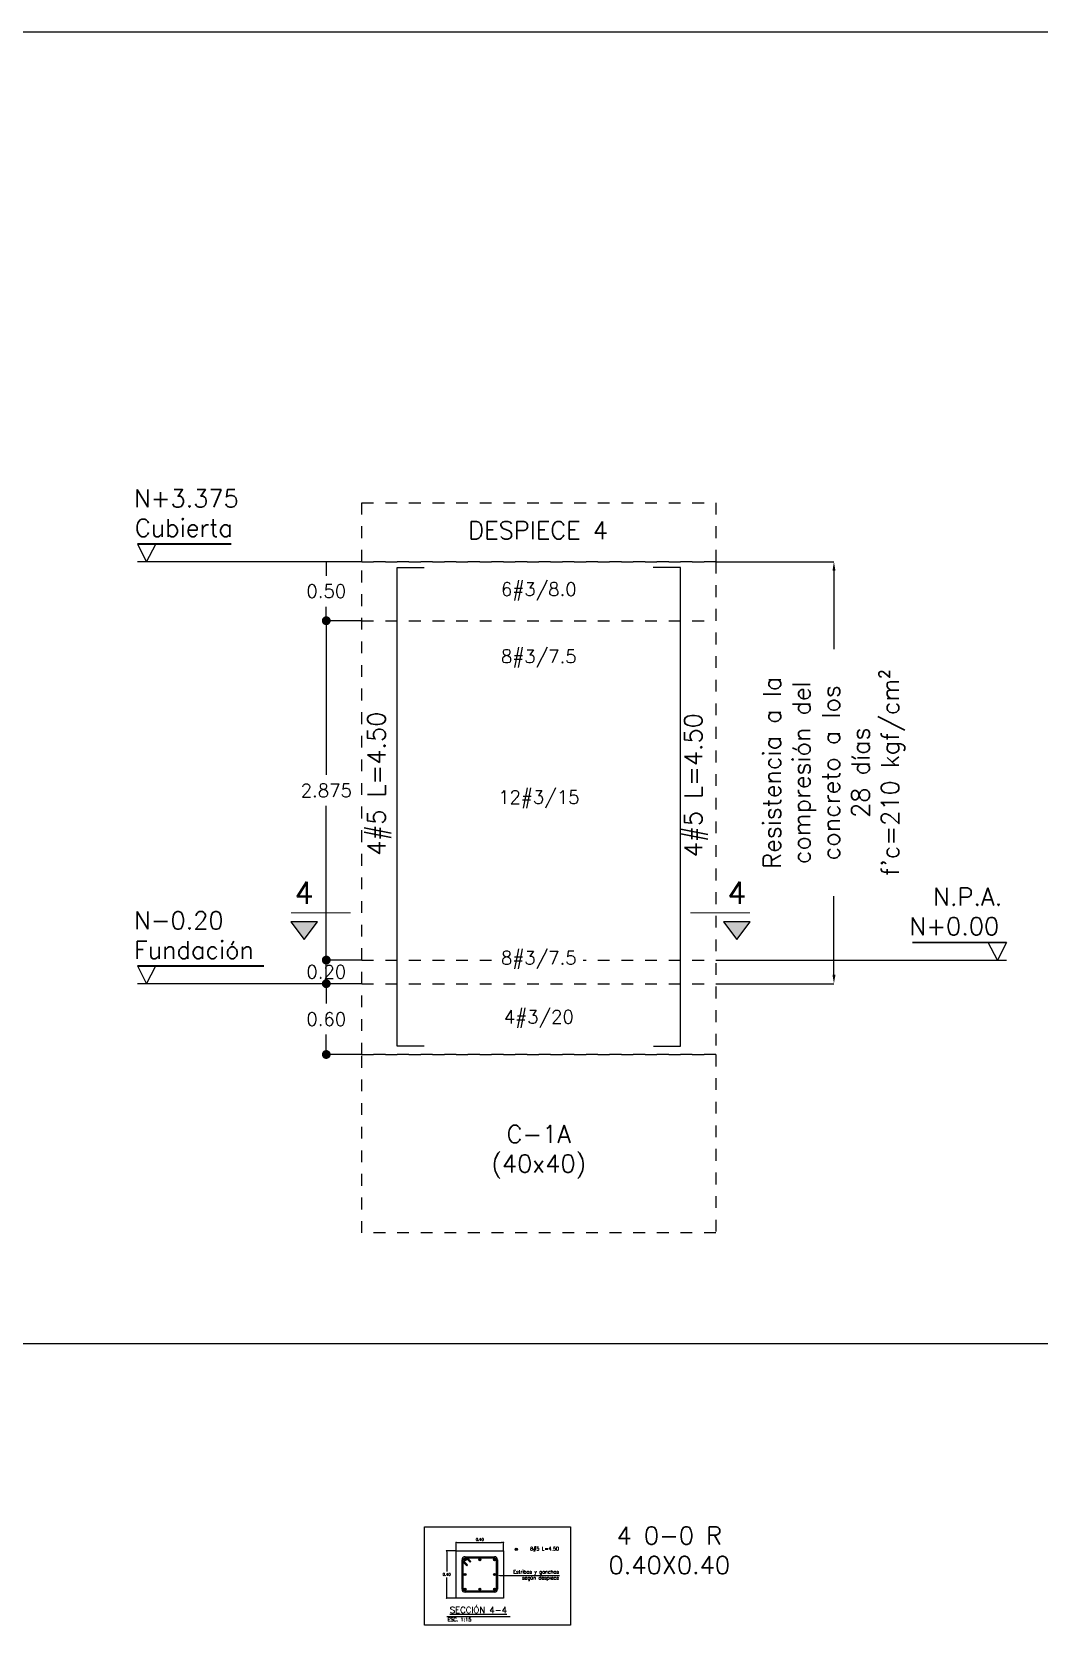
# Model space of a CAD drawing. Header units: millimetres. Extents: x -103 to 209, y -46 to 105.
# Drawn here: x 46.6 to 55.13, y -29.63 to -16.13 of the extents above; entities that cross this region are included whole.
import ezdxf
from ezdxf import colors
from ezdxf.entities.mleader import LeaderData, LeaderLine
from ezdxf.enums import TextEntityAlignment as Align
from ezdxf.math import Vec2, Vec3

# ---------------------------------------------------------------- set-up
doc = ezdxf.new("R2010")
doc.units = ezdxf.units.MM
doc.header["$LTSCALE"] = 0.01
doc.header["$PDMODE"] = 3
doc.linetypes.add('DASHED2', pattern=[0.375, 0.25, -0.125])
for name, color, linetype in [('FC_BORDE COLUMNA', 6, 'DASHED2'), ('FC_BORDES', 4, 'Continuous'), ('FC_COTAS', 1, 'Continuous'), ('FC_COTAS @ 15', 1, 'Continuous'), ('FC_COTAS @ 75', 1, 'Continuous'), ('FC_ESTRIBOS', 3, 'Continuous'), ('FC_PROYECCION', 6, 'DASHED2'), ('FC_R-100', 12, 'Continuous'), ('FC_R-140', 2, 'Continuous'), ('FC_R-200', 5, 'Continuous'), ('FC_R-60 @ 75', 11, 'Continuous'), ('FC_R-80', 11, 'Continuous'), ('FC_R-80 @ 15', 11, 'Continuous'), ('FC_REFUERZO', 5, 'Continuous'), ('FC_REFUERZO 2', 1, 'Continuous')]:
    doc.layers.add(name, color=color, linetype=linetype)
for name, color, linetype, plot in [('FC_CAJON COLUMNAS', 230, 'Continuous', False), ('FC_HOJA', 230, 'Continuous', False), ('FC_TEXTO NO IMPRIMIR @ 75', 252, 'Continuous', False)]:
    doc.layers.add(name, color=color, linetype=linetype, plot=plot)
doc.styles.add('FC_TEXT', font='romans.shx', dxfattribs={"height": 0.002})
doc.styles.add('FC_TEXT1', font='romans.shx')
doc.styles.add('REG', font='ROMANS')
doc.styles.add('ROMANS', font='romans.shx', dxfattribs={"height": 0.1})
doc.dimstyles.new('FC_COTAS', dxfattribs={"dimtxt": 0.0015, "dimasz": 0.001, "dimexe": 0, "dimexo": 0, "dimgap": 0.001, "dimtad": 1, "dimtih": 1, "dimtoh": 1, "dimzin": 0, "dimdsep": 46, "dimtxsty": 'FC_TEXT1', "dimblk": 'DOT', "dimcen": 0.09, "dimclrd": 256, "dimclre": 256, "dimclrt": 256, "dimadec": 0, "dimazin": 0, "dimtfac": 1, "dimtix": 1, "dimtmove": 2, "dimatfit": 3, "dimfxl": 1.002, "dimtolj": 1, "dimtzin": 0, "dimlwd": -1, "dimarcsym": 0})

# ---------------------------------------------------------------- blocks, each defined once
blk = doc.blocks.new('_Dot')
at = {"color": 0, "linetype": 'ByBlock', "lineweight": -2}
blk.add_line((-0.5, 0), (-1, 0), dxfattribs=at)
at = {"color": 0, "linetype": 'ByBlock', "const_width": 0.5}
blk.add_lwpolyline([(-0.25, 0, 1), (0.25, 0, 1)], format="xyb", close=True, dxfattribs=at)
blk = doc.blocks.new('*D76')
at = {"layer": 'Defpoints', "color": 0, "ltscale": 0.9, "transparency": 16777216}
for p in [(49.096, -21.122), (49.396, -21.122), (49.396, -23.997)]:
    blk.add_point(p, dxfattribs=at)
at = {"layer": 'FC_COTAS', "lineweight": -2, "ltscale": 0.9, "transparency": 16777216}
for p, q in [((49.396, -21.122), (49.096, -21.122)), ((49.396, -23.997), (49.096, -23.997))]:
    blk.add_line(p, q, dxfattribs=at)
at = {"layer": 'FC_COTAS', "ltscale": 0.9, "transparency": 16777216}
for p, q in [((49.096, -21.197), (49.096, -22.428)), ((49.096, -23.922), (49.096, -22.691))]:
    blk.add_line(p, q, dxfattribs=at)
at = {"layer": 'FC_COTAS', "ltscale": 0.9, "transparency": 16777216, "xscale": 0.075, "yscale": 0.075, "zscale": 0.075}
for p, rotation in [((49.096, -21.122), 90), ((49.096, -23.997), 270)]:
    blk.add_blockref('_Dot', p, dxfattribs=dict(at, rotation=rotation))
at = {"layer": 'FC_COTAS', "ltscale": 0.9, "transparency": 16777216, "insert": (49.096, -22.56), "char_height": 0.1125, "attachment_point": 5, "style": 'FC_TEXT1'}
blk.add_mtext('\\A1;2.875', dxfattribs=at)
blk = doc.blocks.new('*D77')
at = {"layer": 'Defpoints', "color": 0, "ltscale": 0.9, "transparency": 16777216}
for p in [(49.096, -20.622), (49.396, -20.622), (49.396, -21.122)]:
    blk.add_point(p, dxfattribs=at)
at = {"layer": 'FC_COTAS', "lineweight": -2, "ltscale": 0.9, "transparency": 16777216}
for p, q in [((49.396, -20.622), (49.096, -20.622)), ((49.396, -21.122), (49.096, -21.122))]:
    blk.add_line(p, q, dxfattribs=at)
at = {"layer": 'FC_COTAS', "ltscale": 0.9, "transparency": 16777216}
for p, q in [((49.096, -20.622), (49.096, -20.741)), ((49.096, -21.122), (49.096, -21.003))]:
    blk.add_line(p, q, dxfattribs=at)
at = {"layer": 'FC_COTAS', "ltscale": 0.9, "transparency": 16777216, "insert": (49.096, -20.872), "char_height": 0.1125, "attachment_point": 5, "style": 'FC_TEXT1'}
blk.add_mtext('\\A1;0.50', dxfattribs=at)
blk = doc.blocks.new('*D78')
at = {"layer": 'Defpoints', "color": 0, "ltscale": 0.9, "transparency": 16777216}
for p in [(49.396, -24.197), (49.096, -24.797), (49.396, -24.797)]:
    blk.add_point(p, dxfattribs=at)
at = {"layer": 'FC_COTAS', "lineweight": -2, "ltscale": 0.9, "transparency": 16777216}
for p, q in [((49.396, -24.197), (49.096, -24.197)), ((49.396, -24.797), (49.096, -24.797))]:
    blk.add_line(p, q, dxfattribs=at)
at = {"layer": 'FC_COTAS', "ltscale": 0.9, "transparency": 16777216}
for p, q in [((49.096, -24.272), (49.096, -24.366)), ((49.096, -24.722), (49.096, -24.629))]:
    blk.add_line(p, q, dxfattribs=at)
at = {"layer": 'FC_COTAS', "ltscale": 0.9, "transparency": 16777216, "xscale": 0.075, "yscale": 0.075, "zscale": 0.075}
for p, rotation in [((49.096, -24.197), 90), ((49.096, -24.797), 270)]:
    blk.add_blockref('_Dot', p, dxfattribs=dict(at, rotation=rotation))
at = {"layer": 'FC_COTAS', "ltscale": 0.9, "transparency": 16777216, "insert": (49.096, -24.497), "char_height": 0.1125, "attachment_point": 5, "style": 'FC_TEXT1'}
blk.add_mtext('\\A1;0.60', dxfattribs=at)
blk = doc.blocks.new('*U26')
at = {"ltscale": 0.9, "const_width": 0.0002}
blk.add_lwpolyline([(-0.01473, 0.002), (-0.02533, 0.002)], dxfattribs=at)
at = {"ltscale": 0.9}
blk.add_lwpolyline([(-0.02429, 0), (-0.02325, 0.002), (-0.02533, 0.002)], close=True, dxfattribs=at)
blk.add_lwpolyline([(0, 0), (-0.02533, 0)], dxfattribs=at)
at = {"layer": 'FC_R-80', "lineweight": 25, "style": 'FC_TEXT1'}
blk.add_attdef('N+00.00_001', (-0.02571, 0.00282), '', height=0.002, dxfattribs=at)
blk = doc.blocks.new('*U27')
at = {"ltscale": 0.9, "const_width": 0.0002}
blk.add_lwpolyline([(-0.01103, 0.002), (-0.02533, 0.002)], dxfattribs=at)
at = {"ltscale": 0.9}
blk.add_lwpolyline([(-0.02429, 0), (-0.02325, 0.002), (-0.02533, 0.002)], close=True, dxfattribs=at)
blk.add_lwpolyline([(0, 0), (-0.02533, 0)], dxfattribs=at)
at = {"layer": 'FC_R-80', "lineweight": 25, "style": 'FC_TEXT1'}
blk.add_attdef('N+00.00_001', (-0.02571, 0.00282), '', height=0.002, dxfattribs=at)
blk = doc.blocks.new('*D55')
at = {"layer": 'Defpoints', "color": 0, "ltscale": 0.6, "transparency": 16777216}
for p in [(52.396, -20.622), (53.396, -20.622), (52.396, -24.197)]:
    blk.add_point(p, dxfattribs=at)
at = {"layer": 'FC_COTAS', "lineweight": -2, "ltscale": 0.6, "transparency": 16777216}
for p, q in [((52.396, -20.622), (53.396, -20.622)), ((52.396, -24.197), (53.396, -24.197))]:
    blk.add_line(p, q, dxfattribs=at)
at = {"layer": 'FC_COTAS', "ltscale": 0.6, "transparency": 16777216}
for p, q in [((53.396, -20.697), (53.396, -21.363)), ((53.396, -24.122), (53.396, -23.456))]:
    blk.add_line(p, q, dxfattribs=at)
for points in [[(53.384, -20.697), (53.409, -20.697), (53.396, -20.622)], [(53.384, -24.122), (53.409, -24.122), (53.396, -24.197)]]:
    blk.add_solid(points, dxfattribs=at)
at = {"layer": 'FC_COTAS', "ltscale": 0.6, "transparency": 16777216, "insert": (53.396, -22.41), "char_height": 0.1125, "width": 1.94398, "attachment_point": 5, "rotation": 90, "style": 'FC_TEXT1'}
blk.add_mtext("\\A1;{\\H1.33333x;\\C11;Resistencia a la compresión del concreto a los 28 días\\Pf'c=210 kgf/cm²\\C256; }", dxfattribs=at)
blk = doc.blocks.new('*U22')
h = blk.add_hatch(color=256)
h.dxf.hatch_style = 1
h.paths.add_polyline_path([(-0.02307, -0.0055), (-0.02607, -0.0055), (-0.02457, -0.0075)])
h.paths.add_polyline_path([(0.0258, -0.0055), (0.0228, -0.0055), (0.0243, -0.0075)])
at = {"const_width": 0.00015}
for points in [[(-0.02607, -0.0045), (-0.01932, -0.0045)], [(0.0258, -0.0045), (0.01906, -0.0045)]]:
    blk.add_lwpolyline(points, dxfattribs=at)
for points in [[(-0.02307, -0.0055), (-0.02607, -0.0055), (-0.02457, -0.0075)], [(0.0258, -0.0055), (0.0228, -0.0055), (0.0243, -0.0075)]]:
    blk.add_lwpolyline(points, close=True)
at = {"layer": 'FC_R-140', "style": 'FC_TEXT1'}
for tag, p in [('X', (-0.02457, -0.00225)), ("X'", (0.0243, -0.00225))]:
    blk.add_attdef(tag, text='', height=0.0025, dxfattribs=at).set_placement(p, align=Align.MIDDLE_CENTER)
blk = doc.blocks.new('*U90')
at = {"layer": 'FC_ESTRIBOS'}
for p, q in [((-0.125, 0), (0.125, 0)), ((-0.15, -0.275), (-0.15, -0.025)), ((0.15, -0.025), (0.15, -0.275)), ((0.125, -0.3), (-0.125, -0.3))]:
    blk.add_line(p, q, dxfattribs=at)
blk.add_lwpolyline([(-0.138, -0.034, -0.595586), (-0.125, -0.01), (0.125, -0.01, -0.414214), (0.14, -0.025), (0.14, -0.275, -0.414214), (0.125, -0.29), (-0.125, -0.29, -0.414214), (-0.14, -0.275), (-0.14, -0.045)], format="xyb", dxfattribs=at)
for points in [[(-0.14, -0.045), (-0.111, -0.076), (-0.104, -0.069), (-0.138, -0.034)], [(-0.118, -0.01), (-0.082, -0.047), (-0.075, -0.04), (-0.105, -0.01)]]:
    blk.add_lwpolyline(points, dxfattribs=at)
for centre, start, end in [((0.125, -0.025), 360, 90), ((-0.125, -0.025), 90, 231.6004), ((-0.125, -0.275), 180, 270), ((0.125, -0.275), 270, 360)]:
    blk.add_arc(centre, 0.0253, start, end, dxfattribs=at)
blk = doc.blocks.new('*U15')
h = blk.add_hatch(color=256)
h.dxf.hatch_style = 1
edge = h.paths.add_edge_path()
edge.add_arc((0, 0), 0.0119, 0, 360, ccw=False)
blk.add_circle((0, 0), 0.0119)
blk = doc.blocks.new('*U23')
at = {"layer": 'FC_R-200', "color": 4, "ltscale": 1.5}
blk.add_lwpolyline([(-0.0179, 0), (0.0179, 0)], dxfattribs=at)
at = {"layer": 'FC_R-200', "ltscale": 1.5, "style": 'FC_TEXT1'}
blk.add_attdef('%%UTÍTULO', text='', height=0.0035, dxfattribs=at).set_placement((0, 0.00366), align=Align.MIDDLE_CENTER)
at = {"layer": 'FC_R-80', "ltscale": 1.5, "style": 'FC_TEXT1'}
blk.add_attdef('ESCALA', text='', height=0.002, dxfattribs=at).set_placement((-0.01738, -0.0017), align=Align.MIDDLE_LEFT)
blk = doc.blocks.new('*D66')
at = {"layer": 'Defpoints', "color": 0, "ltscale": 0.6, "transparency": 16777216}
for p in [(50.196, -29.002), (50.596, -28.932), (50.596, -29.002)]:
    blk.add_point(p, dxfattribs=at)
at = {"layer": 'FC_COTAS', "lineweight": -2, "ltscale": 0.6, "transparency": 16777216}
for p, q in [((50.196, -29.002), (50.196, -28.932)), ((50.596, -29.002), (50.596, -28.932))]:
    blk.add_line(p, q, dxfattribs=at)
at = {"layer": 'FC_COTAS', "ltscale": 0.6, "transparency": 16777216}
blk.add_line((50.211, -28.932), (50.581, -28.932), dxfattribs=at)
at = {"layer": 'FC_COTAS', "ltscale": 0.6, "transparency": 16777216, "xscale": 0.015, "yscale": 0.015, "zscale": 0.015, "rotation": 180}
blk.add_blockref('_Dot', (50.196, -28.932), dxfattribs=at)
at = {"layer": 'FC_COTAS', "ltscale": 0.6, "transparency": 16777216, "xscale": 0.015, "yscale": 0.015, "zscale": 0.015}
blk.add_blockref('_Dot', (50.596, -28.932), dxfattribs=at)
at = {"layer": 'FC_COTAS', "ltscale": 0.6, "transparency": 16777216, "insert": (50.396, -28.906), "char_height": 0.0225, "attachment_point": 5, "style": 'FC_TEXT1'}
blk.add_mtext('\\A1;0.40', dxfattribs=at)
blk = doc.blocks.new('*D67')
at = {"layer": 'Defpoints', "color": 0, "ltscale": 0.6, "transparency": 16777216}
for p in [(50.196, -29.002), (50.116, -29.402), (50.196, -29.402)]:
    blk.add_point(p, dxfattribs=at)
at = {"layer": 'FC_COTAS', "lineweight": -2, "ltscale": 0.6, "transparency": 16777216}
for p, q in [((50.196, -29.002), (50.116, -29.002)), ((50.196, -29.402), (50.116, -29.402))]:
    blk.add_line(p, q, dxfattribs=at)
at = {"layer": 'FC_COTAS', "ltscale": 0.6, "transparency": 16777216}
for p, q in [((50.116, -29.017), (50.116, -29.176)), ((50.116, -29.387), (50.116, -29.229))]:
    blk.add_line(p, q, dxfattribs=at)
at = {"layer": 'FC_COTAS', "ltscale": 0.6, "transparency": 16777216, "xscale": 0.015, "yscale": 0.015, "zscale": 0.015}
for p, rotation in [((50.116, -29.002), 90), ((50.116, -29.402), 270)]:
    blk.add_blockref('_Dot', p, dxfattribs=dict(at, rotation=rotation))
at = {"layer": 'FC_COTAS', "ltscale": 0.6, "transparency": 16777216, "insert": (50.116, -29.202), "char_height": 0.0225, "attachment_point": 5, "style": 'FC_TEXT1'}
blk.add_mtext('\\A1;0.40', dxfattribs=at)
blk = doc.blocks.new('*D68')
at = {"layer": 'Defpoints', "color": 0, "ltscale": 0.9, "transparency": 16777216}
for p in [(49.096, -23.997), (49.396, -23.997), (49.396, -24.197)]:
    blk.add_point(p, dxfattribs=at)
at = {"layer": 'FC_COTAS', "lineweight": -2, "ltscale": 0.9, "transparency": 16777216}
for p, q in [((49.396, -23.997), (49.096, -23.997)), ((49.396, -24.197), (49.096, -24.197))]:
    blk.add_line(p, q, dxfattribs=at)
at = {"layer": 'FC_COTAS', "ltscale": 0.9, "transparency": 16777216}
blk.add_line((49.096, -24.197), (49.096, -23.997), dxfattribs=at)
at = {"layer": 'FC_COTAS', "ltscale": 0.9, "transparency": 16777216, "insert": (49.096, -24.097), "char_height": 0.1125, "attachment_point": 5, "style": 'FC_TEXT1'}
blk.add_mtext('\\A1;0.20', dxfattribs=at)
blk = doc.blocks.new('*U28')
at = {"ltscale": 0.9, "const_width": 0.0002}
blk.add_lwpolyline([(0.02219, 0.002), (0.03283, 0.002)], dxfattribs=at)
at = {"ltscale": 0.9}
blk.add_lwpolyline([(0.03179, 0), (0.03075, 0.002), (0.03283, 0.002)], close=True, dxfattribs=at)
blk.add_lwpolyline([(0, 0), (0.03283, 0)], dxfattribs=at)
at = {"layer": 'FC_R-80', "lineweight": 25, "style": 'FC_TEXT1'}
blk.add_attdef('N+00.00_001', (0.01997, 0.00282), '', height=0.002, dxfattribs=at)

msp = doc.modelspace()

# ---------------------------------------------------------------- linework, layer by layer
at = {"layer": 'FC_BORDE COLUMNA', "ltscale": 0.6}
msp.add_lwpolyline([(49.3964, -20.6222), (52.3964, -20.6222), (52.3964, -24.7973), (49.3964, -24.7973)], close=True, dxfattribs=at)
at = {"layer": 'FC_BORDES', "color": 4, "ltscale": 0.6}
msp.add_lwpolyline([(50.1964, -29.0024), (50.5964, -29.0024), (50.5964, -29.4024), (50.1964, -29.4024)], close=True, dxfattribs=at)
at = {"layer": 'FC_HOJA', "ltscale": 0.6}
msp.add_lwpolyline([(49.9291, -28.7973), (51.1651, -28.7973), (51.1651, -29.6315), (49.9291, -29.6315)], close=True, dxfattribs=at)
at = {"layer": 'FC_PROYECCION', "ltscale": 0.6}
for p, q in [((49.3964, -21.1222), (52.3963, -21.1222)), ((49.3964, -23.9972), (52.3963, -23.9972)), ((49.3964, -24.1972), (52.3963, -24.1972))]:
    msp.add_line(p, q, dxfattribs=at)
for points in [[(49.3964, -20.1222), (52.3964, -20.1222), (52.3964, -20.6222), (49.3964, -20.6222)], [(49.3964, -24.7973), (52.3964, -24.7973), (52.3964, -26.309), (49.3964, -26.309)]]:
    msp.add_lwpolyline(points, close=True, dxfattribs=at)
at = {"layer": 'FC_REFUERZO', "ltscale": 0.6}
for points in [[(49.9263, -24.7273), (49.6963, -24.7273), (49.6964, -20.6722), (49.9264, -20.6722)], [(51.8664, -24.7273), (52.0964, -24.7273), (52.0963, -20.6722), (51.8663, -20.6722)]]:
    msp.add_lwpolyline(points, dxfattribs=at)

# ---------------------------------------------------------------- block references
at = {"layer": 'FC_COTAS'}
ref = msp.add_blockref('*U26', (49.3964, -20.6222), dxfattribs=dict(at, xscale=75, yscale=75, zscale=75))
ref.add_attrib('N+00.00_001', 'N+3.375', (47.4678, -20.1607), dxfattribs={"layer": 'FC_R-80', "lineweight": 25, "height": 0.15, "style": 'FC_TEXT1'})
ref.add_attrib('N+00.00_002', 'Cubierta', (47.4749, -20.4107), dxfattribs={"layer": 'FC_R-80', "lineweight": 25, "height": 0.15, "style": 'FC_TEXT1'})
at = {"layer": 'FC_COTAS', "xscale": 75, "yscale": 75, "zscale": 75}
msp.add_blockref('*U22', (50.7511, -23.2593), dxfattribs=at).add_auto_attribs({"X'": '4', 'X': '4'})
at = {"layer": 'FC_COTAS'}
ref = msp.add_blockref('*U28', (52.3964, -23.9972), dxfattribs=dict(at, xscale=75, yscale=75, zscale=75))
ref.add_attrib('N+00.00_001', 'N.P.A.', (54.2372, -23.5357), dxfattribs={"layer": 'FC_R-80', "lineweight": 25, "height": 0.15, "style": 'FC_TEXT1'})
ref.add_attrib('N+00.00_002', 'N+0.00', (54.0372, -23.7857), dxfattribs={"layer": 'FC_R-80', "lineweight": 25, "height": 0.15, "style": 'FC_TEXT1'})
ref = msp.add_blockref('*U27', (49.3964, -24.1972), dxfattribs=dict(at, xscale=75, yscale=75, zscale=75))
ref.add_attrib('N+00.00_001', 'N-0.20', (47.4678, -23.7357), dxfattribs={"layer": 'FC_R-80', "lineweight": 25, "height": 0.15, "style": 'FC_TEXT1'})
ref.add_attrib('N+00.00_002', 'Fundación', (47.4678, -23.9857), dxfattribs={"layer": 'FC_R-80', "lineweight": 25, "height": 0.15, "style": 'FC_TEXT1'})
at = {"layer": 'FC_ESTRIBOS'}
msp.add_blockref('*U90', (50.3964, -29.0524), dxfattribs=at)
at = {"layer": 'FC_R-200', "xscale": 15, "yscale": 15, "zscale": 15}
msp.add_blockref('*U23', (50.3844, -29.558), dxfattribs=at).add_auto_attribs({'%%UTÍTULO': '%%USECCIÓN 4-4', 'ESCALA': 'ESC. 1:15'})
at = {"layer": 'FC_REFUERZO 2', "ltscale": 0.9, "xscale": 0.8, "yscale": 0.8, "zscale": 0.8}
for p in [(50.7051, -28.9884), (50.2717, -29.0777), (50.3964, -29.0777), (50.521, -29.0777), (50.2717, -29.2024), (50.521, -29.2024), (50.2717, -29.327), (50.3964, -29.327), (50.521, -29.327)]:
    msp.add_blockref('*U15', p, dxfattribs=at)

# ---------------------------------------------------------------- texts
at = {"layer": 'FC_R-100', "char_height": 0.15, "attachment_point": 5, "style": 'REG'}
for s, insert, width in [('DESPIECE 4', (50.8903, -20.3551), 1.581971), ('C-1A \\P(40x40)', (50.8963, -25.6217), 0.865786)]:
    msp.add_mtext(s, dxfattribs=dict(at, insert=insert, width=width))
at = {"layer": 'FC_R-80', "lineweight": 25, "char_height": 0.15, "attachment_point": 5, "rotation": 90, "style": 'ROMANS'}
for insert, width in [((49.5464, -22.5031), 2.035085), ((52.2291, -22.5157), 2.066616)]:
    msp.add_mtext('4#5 L=4.50', dxfattribs=dict(at, insert=insert, width=width))
at = {"layer": 'FC_R-80 @ 15', "char_height": 0.03, "attachment_point": 6, "style": 'FC_TEXT'}
for s, insert, width in [('8#5 L=4.50', (51.0673, -28.9884), 0.274586), ('Estribos y ganchos según despiece', (51.0673, -29.2102), 0.460185)]:
    msp.add_mtext(s, dxfattribs=dict(at, insert=insert, width=width))
at = {"layer": 'FC_TEXTO NO IMPRIMIR @ 75', "insert": (52.0018, -28.7973), "char_height": 0.15, "width": 1.408643, "attachment_point": 2, "style": 'FC_TEXT'}
msp.add_mtext('4 0-0 R\\P0.40X0.40', dxfattribs=at)

# ---------------------------------------------------------------- dimensions: what is measured, and where the dimension line sits
at = {"layer": 'FC_COTAS @ 15', "ltscale": 0.6}
dim = msp.add_linear_dim(base=(50.1161, -29.4024), p1=(50.1964, -29.0024), p2=(50.1964, -29.4024), angle=90, dimstyle='FC_COTAS', override={"dimscale": 15, "dimtix": 1, "dimtofl": 1, "dimtmove": 2, "dimatfit": 3}, dxfattribs=at)
dim.commit()
dim.dimension.update_dxf_attribs({"geometry": '*D67', "text_midpoint": (50.1161, -29.2024)})
dim = msp.add_linear_dim(base=(50.5964, -28.9323), p1=(50.1964, -29.0024), p2=(50.5964, -29.0024), dimstyle='FC_COTAS', override={"dimscale": 15, "dimtix": 1, "dimtofl": 1, "dimtmove": 2, "dimatfit": 3}, dxfattribs=at)
dim.commit()
dim.dimension.update_dxf_attribs({"geometry": '*D66', "text_midpoint": (50.3964, -28.9061)})
at = {"layer": 'FC_COTAS @ 75', "ltscale": 0.9}
for base, p1, p2, override, picture, middle in [((49.0964, -20.6222), (49.3964, -21.1222), (49.3964, -20.6222), {"dimscale": 75, "dimtix": 1, "dimtofl": 1, "dimtmove": 2, "dimatfit": 3}, '*D77', (49.0964, -20.8722)), ((49.0964, -21.1222), (49.3964, -23.9972), (49.3964, -21.1222), {"dimscale": 75, "dimdec": 3, "dimtix": 1, "dimtofl": 1, "dimtmove": 2, "dimatfit": 3}, '*D76', (49.0964, -22.5597)), ((49.0964, -23.9972), (49.3964, -24.1972), (49.3964, -23.9972), {"dimscale": 75, "dimtix": 1, "dimtofl": 1, "dimtmove": 2, "dimatfit": 3}, '*D68', (49.0964, -24.0972)), ((49.0964, -24.7973), (49.3964, -24.1972), (49.3964, -24.7973), {"dimscale": 75, "dimtix": 1, "dimtofl": 1, "dimtmove": 2, "dimatfit": 3}, '*D78', (49.0964, -24.4973))]:
    dim = msp.add_linear_dim(base=base, p1=p1, p2=p2, angle=90, dimstyle='FC_COTAS', override=override, dxfattribs=at)
    dim.commit()
    dim.dimension.update_dxf_attribs({"geometry": picture, "text_midpoint": middle})
at = {"layer": 'FC_COTAS @ 75', "ltscale": 0.6}
dim = msp.add_linear_dim(base=(53.3963, -20.6222), p1=(52.3963, -24.1972), p2=(52.3963, -20.6222), angle=90, text="{\\H1.33333x;\\C11;Resistencia a la compresión del concreto a los 28 días\\Pf'c=210 kgf/cm²\\C256; }", dimstyle='FC_COTAS', override={"dimscale": 75, "dimsah": 1, "dimtix": 1, "dimtofl": 1, "dimtmove": 2, "dimatfit": 3}, dxfattribs=at)
dim.commit()
dim.dimension.update_dxf_attribs({"geometry": '*D55', "text_midpoint": (53.3963, -22.4097), "text_rotation": 90})

# ---------------------------------------------------------------- leaders
at = {"layer": 'FC_COTAS @ 15', "ltscale": 0.6}
ml = msp.add_multileader_mtext('Standard', dxfattribs=at)
ml.set_content('', color=11, style='FC_TEXT1')
ml.set_leader_properties()
ml.build(insert=Vec2(0, 0))
ml.multileader.update_dxf_attribs({"text_left_attachment_type": 6, "text_right_attachment_type": 6, "dogleg_length": 0.008, "arrow_head_size": 0.03, "scale": 15})
ctx = ml.context
ctx.base_point, ctx.scale, ctx.char_height, ctx.arrow_head_size, ctx.landing_gap_size, ctx.plane_origin = Vec3(51.0571, -29.2102), 15, 0.03, 0.03, 0.015, Vec3(41.4393, -29.9486)
ctx.left_attachment, ctx.right_attachment = 6, 6
notes = []
notes.append((ctx, [(0, (1, 1, 0), (50.6586, -29.2102), (1, 0), 0.3984, [(2, [(50.5368, -29.2102)], 0, [])])]))
ctx.mtext.insert, ctx.mtext.flow_direction = Vec3(51.0721, -29.1802), 5
for ctx, leaders in notes:
    for number, flags, end, landing, length, lines in leaders:
        leader = LeaderData()
        leader.index, (leader.has_last_leader_line, leader.has_dogleg_vector, leader.attachment_direction) = number, flags
        leader.last_leader_point, leader.dogleg_vector, leader.dogleg_length = Vec3(end), Vec3(landing), length
        for number, points, colour, breaks in lines:
            line = LeaderLine()
            line.index, line.vertices, line.color, line.breaks = number, Vec3.list(points), colors.encode_raw_color(colour), breaks
            leader.lines.append(line)
        ctx.leaders.append(leader)

# ---------------------------------------------------------------- next in the draw order: texts
at = {"layer": 'FC_R-60 @ 75', "char_height": 0.1125, "width": 0.751125, "attachment_point": 5, "style": 'FC_TEXT', "bg_fill": 3, "box_fill_scale": 1, "bg_fill_color": 256, "bg_fill_transparency": 0}
for s, insert in [('6#3/8.0', (50.8963, -20.8744)), ('8#3/7.5', (50.8963, -21.4425)), ('12#3/15', (50.8963, -22.6351)), ('8#3/7.5', (50.8963, -23.9972)), ('4#3/20', (50.8963, -24.4973))]:
    msp.add_mtext(s, dxfattribs=dict(at, insert=insert))

# ---------------------------------------------------------------- next in the draw order: linework, layer by layer
at = {"layer": 'FC_CAJON COLUMNAS', "ltscale": 0.6}
msp.add_lwpolyline([(20.0656, -16.1332), (149.3997, -16.1332), (149.3997, -27.2482), (20.0656, -27.2482)], close=True, dxfattribs=at)

doc.saveas('drawing.dxf')
